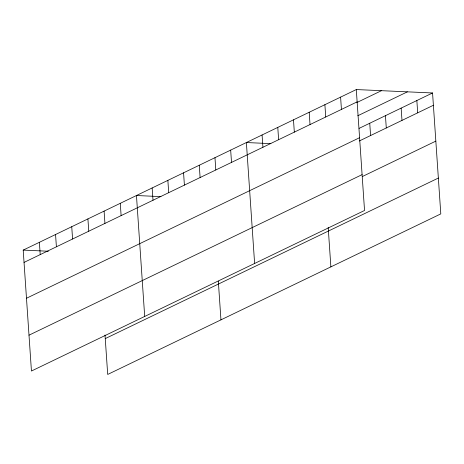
<?xml version="1.0" encoding="UTF-8"?>
<svg xmlns="http://www.w3.org/2000/svg" width="464" height="464" viewBox="0 0 464 464"><rect width="100%" height="100%" fill="white"/><g stroke="black" fill="none" stroke-linecap="round" stroke-linejoin="round"><path stroke-width="0.7" d="M356.3 89.558L364.542 210.482L31.442 371.032L23.2 250.108L356.3 89.558L432.558 92.968L440.8 213.892L107.7 374.442L105.015 335.043M24.041 262.404L357.141 101.854M356.967 102.492L381.466 90.683M357.767 115.762L407.392 91.843M359.066 128.389L432.558 92.968M26.483 298.253L359.583 137.698M359.275 140.992L433.393 105.264M29 335.182L362.1 174.632M362.349 176.535L435.841 141.114M105.258 338.598L438.358 178.048M270.825 143.631L246.378 142.541L254.62 263.459M160.898 196.614L136.457 195.518L144.698 316.442M23.2 250.108L48.366 251.233M416.852 100.537L417.693 112.833M401.151 108.106L401.986 120.402M385.445 115.675L386.286 127.971M369.744 123.244L370.579 135.54M340.599 97.127L341.434 109.423M324.893 104.696L325.734 116.992M328.193 227.476L330.878 266.875M309.192 112.265L310.027 124.561M293.486 119.834L294.327 132.13M277.785 127.403L278.62 139.699M262.079 134.972L262.92 147.268M230.672 150.11L231.513 162.406M214.971 157.673L215.806 169.975M218.318 281.167L220.951 319.858M199.265 165.242L200.106 177.544M183.564 172.811L184.405 185.113M167.864 180.38L168.699 192.682M152.157 187.949L152.998 200.251M120.275 203.319L121.116 215.615M104.098 211.114L104.934 223.416M87.916 218.915L88.757 231.211M71.74 226.71L72.575 239.012M55.558 234.511L56.399 246.807M39.382 242.307L40.217 254.608"/></g></svg>
